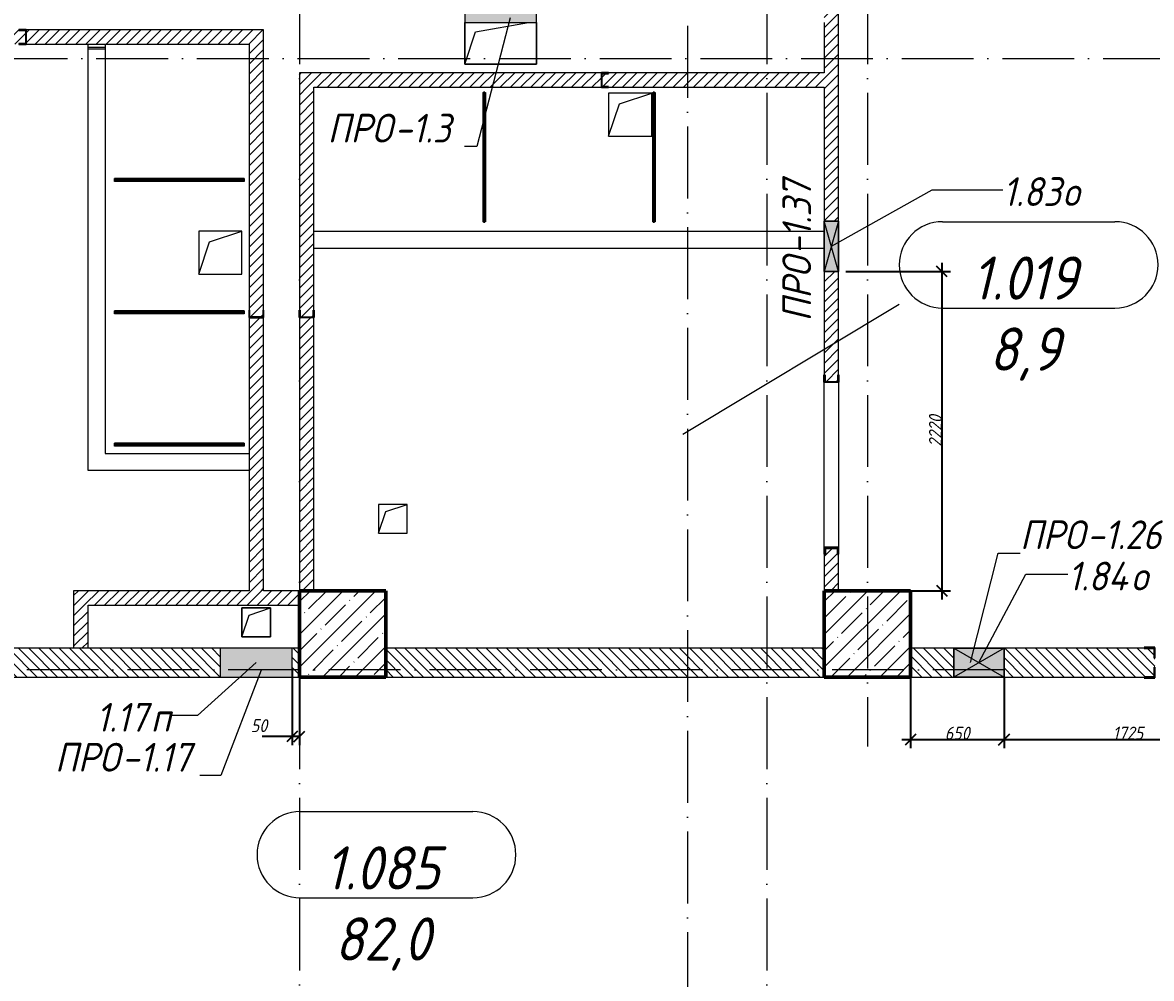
# Model space of a CAD drawing. Header units: millimetres. Extents: x -12989 to 629078, y -109036 to 555275.
# Drawn here: x 553338 to 561188, y 341527 to 348173 of the extents above; entities that cross this region are included whole.
import ezdxf

# ---------------------------------------------------------------- set-up
doc = ezdxf.new("R2010")
doc.units = ezdxf.units.MM
doc.linetypes.add('50_200_ШТРИХ_1Т_ш5_п1_п1_', pattern=[700, 500, -100, 0, -100])
for name, color, linetype, lineweight in [('A-____-____-DIMS', 7, 'Continuous', 9), ('A-DETL-GENF-OTLN', 7, 'Continuous', 9), ('A-FLOR-____-OTLN', 7, 'Continuous', 9), ('A-GENM-____-IDEN', 7, 'Continuous', 9), ('A-GENM-____-MCUT', 7, 'Continuous', 25), ('A-GENM-____-OTLN', 7, 'Continuous', 9), ('A-GENM-____-OTLN-1', 7, 'Continuous', 25), ('A-GLAZ-____-IDEN', 7, 'Continuous', 9), ('A-GLAZ-____-OTLN', 7, 'Continuous', 9), ('A-WALL-____-MCUT', 7, 'Continuous', 13), ('A-WALL-____-OTLN', 7, 'Continuous', 9), ('A-WALL-____-PATT-1', 7, 'Continuous', 9), ('A-WALL-FNSH-MCUT-1', 7, 'Continuous', 9), ('I-WALL-____-OTLN', 7, 'Continuous', 9), ('S-COLS-____-MCUT', 7, 'Continuous', 50), ('S-COLS-____-OTLN', 7, 'Continuous', 9), ('S-GRID-____-OTLN-1', 7, '50_200_ШТРИХ_1Т_ш5_п1_п1_', 9)]:
    doc.layers.add(name, color=color, linetype=linetype, lineweight=lineweight)
doc.layers.add('A-AREA-IDEN-1', color=7, linetype='Continuous', lineweight=9, true_color=0xaaaaaa)
doc.styles.add('ISOCPEUR_I', font='isocpeui.ttf', dxfattribs={"width": 0.9, "height": 2.5})
doc.styles.add('ISOCPEUR_I_11', font='isocpeui.ttf', dxfattribs={"width": 0.9, "height": 200})
doc.styles.add('ISOCPEUR_I_7', font='isocpeui.ttf', dxfattribs={"width": 0.9, "height": 90})
doc.dimstyles.new('ISO-1_8_0_9К_СРЕДНИЙ_Кладочные_1', dxfattribs={"dimscale": 304.8, "dimtxt": 89.638306, "dimasz": 0.246063, "dimexe": 0.19685, "dimexo": 0, "dimgap": 0, "dimtad": 1, "dimdec": 3, "dimrnd": 0.001, "dimdsep": 46, "dimtxsty": 'ISOCPEUR_I_7', "dimblk1": 'OBLIQUE', "dimblk2": 'OBLIQUE', "dimsah": 1, "dimcen": 0.09, "dimdle": 0.19685, "dimazin": 0, "dimtfac": 1, "dimtdec": 4, "dimtix": 1, "dimtmove": 0, "dimatfit": 3, "dimfxl": 1, "dimtvp": 1, "dimtolj": 1, "dimtzin": 0, "dimarcsym": 2})
doc.dimstyles.new('ISO-1_8_0_9К_СРЕДНИЙ_Кладочные_2', dxfattribs={"dimscale": 304.8, "dimtxt": 89.638306, "dimasz": 0.246063, "dimexe": 0.19685, "dimexo": 0, "dimgap": 0, "dimtad": 1, "dimdec": 3, "dimrnd": 0.001, "dimdsep": 46, "dimtxsty": 'ISOCPEUR_I_7', "dimblk1": 'OBLIQUE', "dimblk2": 'OBLIQUE', "dimsah": 1, "dimcen": 0.09, "dimdle": 0.19685, "dimazin": 0, "dimtfac": 1, "dimtdec": 4, "dimtix": 1, "dimtmove": 1, "dimatfit": 3, "dimfxl": 1, "dimtvp": 1, "dimtolj": 1, "dimtzin": 0, "dimarcsym": 2})
pattern_1 = [(45, (513013.31, 265891.49), (-35.35534, 35.35534), [])]
pattern_2 = [(135, (513013.31, 265891.49), (-35.35534, -35.35534), [])]

# ---------------------------------------------------------------- blocks, each defined once
blk = doc.blocks.new('BSC_Колонна _Прямоугольная - 600х600-V86-АР1_План отверстий 1 этажа в осях 1-64_Ю-ЯЯ')
at = {"layer": 'S-COLS-____-OTLN'}
h = blk.add_hatch(dxfattribs=at)
h.set_pattern_fill('FP_96', color=256, style=0, pattern_type=2)
h.set_pattern_definition([(45, (-46200, -78031.04), (-114.04925, 114.04925), []), (45, (-46085.95, -78031.04), (-114.04925, 114.04925), [201.613, -40.323, 3.353, -36.97])])
h.paths.add_polyline_path([(-300, -300), (300, -300), (300, 300), (-300, 300)], flags=0)
at = {"layer": 'S-COLS-____-MCUT'}
for p, q in [((300, 300), (-300, 300)), ((-300, 300), (-300, -300)), ((300, -300), (300, 300)), ((-300, -300), (300, -300))]:
    blk.add_line(p, q, dxfattribs=at)
blk = doc.blocks.new('BSC_Колонна _Прямоугольная - 600х600-V88-АР1_План отверстий 1 этажа в осях 1-64_Ю-ЯЯ')
at = {"layer": 'S-COLS-____-OTLN'}
h = blk.add_hatch(dxfattribs=at)
h.set_pattern_fill('FP_98', color=256, style=0, pattern_type=2)
h.set_pattern_definition([(45, (-42550, -78031.04), (-114.04925, 114.04925), []), (45, (-42435.95, -78031.04), (-114.04925, 114.04925), [201.613, -40.323, 3.353, -36.97])])
h.paths.add_polyline_path([(-300, -300), (300, -300), (300, 300), (-300, 300), (-300, 181.1)], flags=0)
at = {"layer": 'S-COLS-____-MCUT'}
for p, q in [((300, 300), (-300, 300)), ((-300, 300), (-300, -300)), ((300, -300), (300, 300)), ((-300, -300), (300, -300))]:
    blk.add_line(p, q, dxfattribs=at)
blk = doc.blocks.new('154_Фахверк_СКБ_Швеллер - Тип_100_4830-28143655-АР1_План отверстий 1 этажа в осях 1-64_Ю-ЯЯ')
at = {"layer": 'A-GENM-____-MCUT'}
for p, q in [((175, 50), (125, 50)), ((125, 50), (125, -50)), ((128, 47), (175, 47)), ((128, -47), (128, 47)), ((175, 47), (175, 50)), ((125, -50), (175, -50)), ((175, -47), (128, -47)), ((175, -50), (175, -47))]:
    blk.add_line(p, q, dxfattribs=at)
blk = doc.blocks.new('154_Фахверк_СКБ_Швеллер - Тип_100_4420-28145345-АР1_План отверстий 1 этажа в осях 1-64_Ю-ЯЯ')
at = {"layer": 'A-GENM-____-MCUT'}
for p, q in [((125, 50), (175, 50)), ((125, -50), (125, 50)), ((128, 47), (128, -47)), ((175, 47), (128, 47)), ((175, 50), (175, 47)), ((175, -50), (125, -50)), ((128, -47), (175, -47)), ((175, -47), (175, -50))]:
    blk.add_line(p, q, dxfattribs=at)
blk = doc.blocks.new('154_Стойка_СКБ_Швеллер - СМ-2230_100-28218823-АР1_План отверстий 1 этажа в осях 1-64_Ю-ЯЯ')
at = {"layer": 'A-GENM-____-MCUT'}
for p, q in [((171, 50), (125, 50)), ((125, 50), (125, -50)), ((129.5, 42.4), (171, 42.4)), ((129.5, -42.4), (129.5, 42.4)), ((171, 42.4), (171, 50)), ((125, -50), (171, -50)), ((171, -42.4), (129.5, -42.4)), ((171, -50), (171, -42.4))]:
    blk.add_line(p, q, dxfattribs=at)
blk = doc.blocks.new('154_Стойка_СКБ_Уголок - СМ-2230_200-28216496-АР1_План отверстий 1 этажа в осях 1-64_Ю-ЯЯ')
at = {"layer": 'A-GENM-____-MCUT'}
for p, q in [((125, 156), (125, 81)), ((200, 156), (125, 156)), ((125, 81), (131, 81)), ((131, 81), (131, 150)), ((131, 150), (200, 150)), ((200, 150), (200, 156)), ((131, 19), (125, 19)), ((125, 19), (125, -56)), ((131, -50), (131, 19)), ((125, -56), (200, -56)), ((200, -50), (131, -50)), ((200, -56), (200, -50))]:
    blk.add_line(p, q, dxfattribs=at)
blk = doc.blocks.new('131_Панель боковая - 900х1500-29281255-АР1_План отверстий 1 этажа в осях 1-64_Ю-ЯЯ')
at = {"layer": 'A-GENM-____-MCUT'}
for p, q in [((450, 5), (-450, 5)), ((-450, 5), (-450, -5)), ((450, -5), (450, 5)), ((-450, -5), (450, -5))]:
    blk.add_line(p, q, dxfattribs=at)
at = {"layer": 'A-GENM-____-OTLN'}
for p, q in [((-450, 10), (450, 10)), ((-450, 5), (-450, 10)), ((450, 10), (450, 5)), ((-450, -10), (-450, -5)), ((-450, -10), (450, -10)), ((450, -5), (450, -10))]:
    blk.add_line(p, q, dxfattribs=at)
blk = doc.blocks.new('AR_Отверстие Ниша - Лючок-32403245-АР1_План отверстий 1 этажа в осях 1-64_Ю-ЯЯ')
at = {"layer": 'A-GLAZ-____-OTLN'}
blk.add_hatch(color=256, dxfattribs=at).paths.add_polyline_path([(250, -100), (250, 100), (-250, 100), (-250, -100)], flags=0)
for p, q in [((250, 100), (-250, 100)), ((-250, 100), (-250, -100)), ((250, -100), (250, 100)), ((-250, -100), (250, -100))]:
    blk.add_line(p, q, dxfattribs=at)
blk = doc.blocks.new('AR_Отверстие Ниша - Лючок-32401620-АР1_План отверстий 1 этажа в осях 1-64_Ю-ЯЯ')
at = {"layer": 'A-GLAZ-____-OTLN'}
blk.add_hatch(color=256, dxfattribs=at).paths.add_polyline_path([(250, -50), (250, 50), (-250, 50), (-250, -50), (27.8, -50)], flags=0)
for p, q in [((250, 50), (-250, 50)), ((-250, 50), (-250, -50)), ((250, -50), (250, 50)), ((-250, -50), (250, -50))]:
    blk.add_line(p, q, dxfattribs=at)
blk = doc.blocks.new('AR_Отверстие прямоугольное _в плите_ - AR_Отверстие прямоугольное _в плите_-30458127-АР1_План отверстий 1 этажа в осях 1-64_Ю-ЯЯ')
at = {"layer": 'A-GENM-____-OTLN'}
for p, q in [((100, 100), (-100, 100)), ((-100, 100), (-100, -100)), ((-50, 50), (100, 100)), ((100, -100), (100, 100)), ((-100, -100), (-50, 50)), ((-100, -100), (100, -100))]:
    blk.add_line(p, q, dxfattribs=at)
blk = doc.blocks.new('AR_Отверстие прямоугольное _в плите_ - AR_Отверстие прямоугольное _в плите_-30459597-АР1_План отверстий 1 этажа в осях 1-64_Ю-ЯЯ')
at = {"layer": 'A-GENM-____-OTLN'}
for p, q in [((100, 100), (-100, 100)), ((-100, 100), (-100, -100)), ((-50, 50), (100, 100)), ((100, -100), (100, 100)), ((-100, -100), (-50, 50)), ((-100, -100), (100, -100))]:
    blk.add_line(p, q, dxfattribs=at)
blk = doc.blocks.new('AR_Отверстие прямоугольное _в плите_ - AR_Отверстие прямоугольное _в плите_-30459689-АР1_План отверстий 1 этажа в осях 1-64_Ю-ЯЯ')
at = {"layer": 'A-GENM-____-OTLN'}
for p, q in [((150, 150), (-150, 150)), ((-150, 150), (-150, -150)), ((-75, 75), (150, 150)), ((150, -150), (150, 150)), ((-150, -150), (-75, 75)), ((-150, -150), (150, -150))]:
    blk.add_line(p, q, dxfattribs=at)
blk = doc.blocks.new('AR_Отверстие прямоугольное _в плите_ - AR_Отверстие прямоугольное _в плите_-30459267-АР1_План отверстий 1 этажа в осях 1-64_Ю-ЯЯ')
at = {"layer": 'A-GENM-____-OTLN'}
for p, q in [((-250, 140), (-250, -150)), ((-175, 75), (193.3, 140)), ((250, -150), (250, 140)), ((-250, -150), (-175, 75)), ((-250, -150), (250, -150))]:
    blk.add_line(p, q, dxfattribs=at)
blk = doc.blocks.new('AR_Отверстие прямоугольное _в стене_ - AR_Отверстие прямоугольное _в стене__ОВ-36705131-АР1_План отверстий 1 этажа в осях 1-64_Ю-ЯЯ')
at = {"layer": 'A-GLAZ-____-OTLN'}
blk.add_hatch(color=256, dxfattribs=at).paths.add_polyline_path([(-175, -50), (175, -50), (175, 50), (-175, 50)], flags=0)
at = {"layer": 'A-DETL-GENF-OTLN'}
for p, q in [((-175, -50), (-175, 50)), ((-175, 50), (175, 50)), ((175, 50), (-175, -50)), ((-175, 50), (175, -50)), ((175, 50), (-175, 50)), ((-175, 50), (-175, -50)), ((175, 50), (175, -50)), ((175, -50), (175, 50)), ((175, -50), (-175, -50)), ((-175, -50), (175, -50))]:
    blk.add_line(p, q, dxfattribs=at)
blk = doc.blocks.new('AR_Отверстие прямоугольное _в стене_ - AR_Отверстие прямоугольное _в стене__ОВ-36707456-АР1_План отверстий 1 этажа в осях 1-64_Ю-ЯЯ')
at = {"layer": 'A-GLAZ-____-OTLN'}
blk.add_hatch(color=256, dxfattribs=at).paths.add_polyline_path([(175, -100), (175, 100), (-175, 100), (-175, -100)], flags=0)
at = {"layer": 'A-DETL-GENF-OTLN'}
for p, q in [((-175, -100), (-175, 100)), ((-175, 100), (175, 100)), ((175, 100), (-175, -100)), ((-175, 100), (175, -100)), ((175, 100), (-175, 100)), ((-175, 100), (-175, -100)), ((175, 100), (175, -100)), ((175, -100), (175, 100)), ((175, -100), (-175, -100)), ((-175, -100), (175, -100))]:
    blk.add_line(p, q, dxfattribs=at)
blk = doc.blocks.new('АР_Перемычка - АР_Перемычка-36707493-АР1_План отверстий 1 этажа в осях 1-64_Ю-ЯЯ')
at = {"layer": 'A-GENM-____-OTLN'}
blk.add_line((-250, -100), (-243, -100), dxfattribs=at)
blk = doc.blocks.new('_Oblique')
at = {"color": 0, "linetype": 'ByBlock', "lineweight": -2}
blk.add_line((-0.5, -0.5), (0.5, 0.5), dxfattribs=at)
blk = doc.blocks.new('*D5568')
at = {"layer": 'A-____-____-DIMS', "color": 0, "lineweight": -2, "transparency": 16777216}
for p, q in [((555213.3, 343671.2), (555213.3, 343149.5)), ((555263.3, 343622.5), (555263.3, 343149.5)), ((555213.3, 343209.5), (555005.3, 343209.5)), ((555263.3, 343209.5), (555153.3, 343209.5))]:
    blk.add_line(p, q, dxfattribs=at)
at = {"layer": 'Defpoints', "color": 0, "transparency": 16777216}
for p in [(555213.3, 343671.2), (555263.3, 343622.5), (555263.3, 343209.5)]:
    blk.add_point(p, dxfattribs=at)
at = {"layer": 'A-____-____-DIMS', "color": 0, "lineweight": -2, "transparency": 16777216, "xscale": 75, "yscale": 75, "zscale": 75, "rotation": 180}
blk.add_blockref('_Oblique', (555213.3, 343209.5), dxfattribs=at)
at = {"layer": 'A-____-____-DIMS', "color": 0, "lineweight": -2, "transparency": 16777216, "xscale": 75, "yscale": 75, "zscale": 75}
blk.add_blockref('_Oblique', (555263.3, 343209.5), dxfattribs=at)
at = {"layer": 'A-____-____-DIMS', "color": 0, "transparency": 16777216, "insert": (554925.4, 343329.5), "char_height": 90, "width": 273.052, "attachment_point": 1, "line_spacing_factor": 1.149209, "style": 'ISOCPEUR_I_7'}
blk.add_mtext('\\A1;50', dxfattribs=at)
blk = doc.blocks.new('*D5662')
at = {"layer": 'A-____-____-DIMS', "color": 0, "lineweight": -2, "transparency": 16777216}
for p, q in [((559063.3, 346442.5), (559791.4, 346442.5)), ((559731.4, 346502.5), (559731.4, 344162.5)), ((559513.3, 344222.5), (559791.4, 344222.5))]:
    blk.add_line(p, q, dxfattribs=at)
at = {"layer": 'Defpoints', "color": 0, "transparency": 16777216}
for p in [(559063.3, 346442.5), (559513.3, 344222.5), (559731.4, 344222.5)]:
    blk.add_point(p, dxfattribs=at)
at = {"layer": 'A-____-____-DIMS', "color": 0, "lineweight": -2, "transparency": 16777216, "xscale": 75, "yscale": 75, "zscale": 75}
for p, rotation in [((559731.4, 346442.5), 90), ((559731.4, 344222.5), 270)]:
    blk.add_blockref('_Oblique', p, dxfattribs=dict(at, rotation=rotation))
at = {"layer": 'A-____-____-DIMS', "color": 0, "transparency": 16777216, "insert": (559686.4, 345332.5), "char_height": 90, "width": 546.104, "attachment_point": 5, "rotation": 90, "style": 'ISOCPEUR_I_7'}
blk.add_mtext('\\A1;2220', dxfattribs=at)
blk = doc.blocks.new('*D5663')
at = {"layer": 'A-____-____-DIMS', "color": 0, "lineweight": -2, "transparency": 16777216}
for p, q in [((559513.3, 343622.5), (559513.3, 343127)), ((560163.3, 343616.5), (560163.3, 343127)), ((559453.3, 343187), (560223.3, 343187))]:
    blk.add_line(p, q, dxfattribs=at)
at = {"layer": 'Defpoints', "color": 0, "transparency": 16777216}
for p in [(559513.3, 343622.5), (560163.3, 343616.5), (560163.3, 343187)]:
    blk.add_point(p, dxfattribs=at)
at = {"layer": 'A-____-____-DIMS', "color": 0, "lineweight": -2, "transparency": 16777216, "xscale": 75, "yscale": 75, "zscale": 75, "rotation": 180}
blk.add_blockref('_Oblique', (559513.3, 343187), dxfattribs=at)
at = {"layer": 'A-____-____-DIMS', "color": 0, "lineweight": -2, "transparency": 16777216, "xscale": 75, "yscale": 75, "zscale": 75}
blk.add_blockref('_Oblique', (560163.3, 343187), dxfattribs=at)
at = {"layer": 'A-____-____-DIMS', "color": 0, "transparency": 16777216, "insert": (559838.3, 343232), "char_height": 90, "width": 409.578, "attachment_point": 5, "style": 'ISOCPEUR_I_7'}
blk.add_mtext('\\A1;650', dxfattribs=at)
blk = doc.blocks.new('*D5664')
at = {"layer": 'A-____-____-DIMS', "color": 0, "lineweight": -2, "transparency": 16777216}
for p, q in [((560163.3, 343616.5), (560163.3, 343127)), ((561888.3, 343616.5), (561888.3, 343127)), ((560103.3, 343187), (561948.3, 343187))]:
    blk.add_line(p, q, dxfattribs=at)
at = {"layer": 'Defpoints', "color": 0, "transparency": 16777216}
for p in [(560163.3, 343616.5), (561888.3, 343616.5), (561888.3, 343187)]:
    blk.add_point(p, dxfattribs=at)
at = {"layer": 'A-____-____-DIMS', "color": 0, "lineweight": -2, "transparency": 16777216, "xscale": 75, "yscale": 75, "zscale": 75, "rotation": 180}
blk.add_blockref('_Oblique', (560163.3, 343187), dxfattribs=at)
at = {"layer": 'A-____-____-DIMS', "color": 0, "lineweight": -2, "transparency": 16777216, "xscale": 75, "yscale": 75, "zscale": 75}
blk.add_blockref('_Oblique', (561888.3, 343187), dxfattribs=at)
at = {"layer": 'A-____-____-DIMS', "color": 0, "transparency": 16777216, "insert": (561025.8, 343232.6), "char_height": 90, "width": 504.733, "attachment_point": 5, "style": 'ISOCPEUR_I_7'}
blk.add_mtext('\\A1;1725', dxfattribs=at)
blk = doc.blocks.new('AAR_СКБ_Марка_помещения_1_5 ммп - Номер _ Площадь-27962135-АИ_План этажа_Стены_1')
at = {"layer": 'A-AREA-IDEN-1'}
for p, q in [((-2.987, 3), (3.013, 3)), ((-2.987, 0), (3.013, 0))]:
    blk.add_line(p, q, dxfattribs=at)
for centre, start, end in [((-2.987, 1.5), 90, 270), ((3.013, 1.5), 270, 90)]:
    blk.add_arc(centre, 1.5, start, end, dxfattribs=at)

msp = doc.modelspace()

# ---------------------------------------------------------------- hatches: boundary and pattern name
at = {"layer": 'A-WALL-____-PATT-1'}
h = msp.add_hatch(dxfattribs=at)
h.set_pattern_fill('FP_5', color=256, style=0, pattern_type=2)
h.set_pattern_definition(pattern_1)
h.paths.add_polyline_path([(559013.3109, 344222.5335), (559013.3109, 344476.5335), (559005.7109, 344476.5335), (559005.7109, 344518.0335), (558920.9109, 344518.0335), (558920.9109, 344476.5335), (558913.3109, 344476.5335), (558913.3109, 344222.5335), (558952.9195, 344222.5335)], flags=0)
h.paths.add_polyline_path([(559010.3109, 345675.5335), (559010.8719, 345722.5335), (559013.3109, 345722.5335), (559013.3109, 346442.5335), (558913.3109, 346442.5335), (558913.3109, 345722.5335), (558916.3109, 345722.5335), (558916.3109, 345675.5335), (558952.9195, 345675.5335)], flags=0)
h.paths.add_polyline_path([(558958.6768, 346792.5335), (559013.3109, 346792.5335), (559013.3109, 349476.5335), (559005.7109, 349476.5335), (559005.7109, 349518.0335), (558920.9109, 349518.0335), (558920.9109, 349476.5335), (558913.3109, 349476.5335), (558913.3109, 346792.5335), (558952.9195, 346792.5335)], flags=0)
h.paths.add_polyline_path([(558952.9195, 350677.0335), (559005.7109, 350677.0335), (559005.7109, 350718.5335), (559013.3109, 350718.5335), (559013.3109, 350972.5335), (558913.3109, 350972.5335), (558913.3109, 350718.5335), (558920.9109, 350718.5335), (558920.9109, 350677.0335)], flags=0)
h = msp.add_hatch(dxfattribs=at)
h.set_pattern_fill('FP_5', color=256, style=0, pattern_type=2)
h.set_pattern_definition(pattern_1)
h.paths.add_polyline_path([(551763.3109, 348022.5335), (553313.3109, 348022.5335), (553313.3109, 348025.5335), (553360.3109, 348025.5335), (553360.3109, 348119.5335), (553313.3109, 348119.5335), (553313.3109, 348122.5335), (551763.3109, 348122.5335)], flags=0)
h.paths.add_polyline_path([(554913.3109, 348022.5335), (554913.3109, 348122.5335), (553363.3109, 348122.5335), (553363.3109, 348022.5335), (553650.4175, 348022.5335)], flags=0)
h = msp.add_hatch(dxfattribs=at)
h.set_pattern_fill('FP_5', color=256, style=0, pattern_type=2)
h.set_pattern_definition(pattern_1)
h.paths.add_polyline_path([(554913.3109, 344222.5335), (555013.3109, 344222.5335), (555013.3109, 346122.5335), (554913.3109, 346122.5335), (554913.3109, 345718.141)], flags=0)
h.paths.add_polyline_path([(555010.3109, 346125.5335), (555010.3109, 346172.5335), (555013.3109, 346172.5335), (555013.3109, 348122.5335), (554913.3109, 348122.5335), (554913.3109, 346172.5335), (554916.3109, 346172.5335), (554916.3109, 346125.5335), (554963.2319, 346125.5335)], flags=0)
h = msp.add_hatch(dxfattribs=at)
h.set_pattern_fill('FP_5', color=256, style=0, pattern_type=2)
h.set_pattern_definition(pattern_1)
h.paths.add_polyline_path([(558913.3109, 347722.5335), (558913.3109, 347822.5335), (557413.3109, 347822.5335), (557413.3109, 347819.5335), (557366.3109, 347819.5335), (557366.3109, 347725.5335), (557413.3109, 347725.5335), (557413.3109, 347722.5335), (558069.1692, 347722.5335)], flags=0)
h.paths.add_polyline_path([(557185.4189, 347722.5335), (557363.3109, 347722.5335), (557363.3109, 347822.5335), (555263.3109, 347822.5335), (555263.3109, 347722.5335), (555417.9182, 347722.5335)], flags=0)
h = msp.add_hatch(dxfattribs=at)
h.set_pattern_fill('FP_5', color=256, style=0, pattern_type=2)
h.set_pattern_definition(pattern_1)
h.paths.add_polyline_path([(555263.3109, 344222.5335), (555363.3109, 344222.5335), (555363.3109, 346122.5335), (555263.3109, 346122.5335), (555263.3109, 345718.141)], flags=0)
h.paths.add_polyline_path([(555360.3109, 346125.5335), (555360.3109, 346172.5335), (555363.3109, 346172.5335), (555363.3109, 347722.5335), (555263.3109, 347722.5335), (555263.3109, 346172.5335), (555266.3109, 346172.5335), (555266.3109, 346125.5335)], flags=0)
h = msp.add_hatch(dxfattribs=at)
h.set_pattern_fill('FP_5', color=256, style=0, pattern_type=2)
h.set_pattern_definition(pattern_1)
h.paths.add_polyline_path([(553693.3109, 344122.5335), (555263.3109, 344122.5335), (555263.3109, 344222.5335), (553693.3109, 344222.5335)], flags=0)
h = msp.add_hatch(dxfattribs=at)
h.set_pattern_fill('FP_5', color=256, style=0, pattern_type=2)
h.set_pattern_definition(pattern_1)
h.paths.add_polyline_path([(553793.3109, 343822.5335), (553793.3109, 344122.5335), (553693.3109, 344122.5335), (553693.3109, 343822.5335)], flags=0)
h = msp.add_hatch(dxfattribs=at)
h.set_pattern_fill('FP_6', color=256, style=0, pattern_type=2)
h.set_pattern_definition(pattern_2)
h.paths.add_polyline_path([(555263.3109, 343622.5335), (555263.3109, 343822.5335), (555213.3109, 343822.5335), (555213.3109, 343622.5335)], flags=0)
h.paths.add_polyline_path([(554713.3109, 343622.5335), (554713.3109, 343822.5335), (552263.3109, 343822.5335), (552263.3109, 343622.5335), (553650.4175, 343622.5335)], flags=0)
h = msp.add_hatch(dxfattribs=at)
h.set_pattern_fill('FP_6', color=256, style=0, pattern_type=2)
h.set_pattern_definition(pattern_2)
h.paths.add_polyline_path([(558913.3109, 343622.5335), (558913.3109, 343822.5335), (555863.3109, 343822.5335), (555863.3109, 343622.5335)], flags=0)
h = msp.add_hatch(dxfattribs=at)
h.set_pattern_fill('FP_6', color=256, style=0, pattern_type=2)
h.set_pattern_definition(pattern_2)
h.paths.add_polyline_path([(562369.3109, 343622.5335), (562963.3109, 343622.5335), (562963.3109, 343822.5335), (562369.3109, 343822.5335), (562369.3109, 343753.5335), (562363.3109, 343753.5335), (562363.3109, 343691.5335), (562369.3109, 343691.5335), (562369.3109, 343624.5335)], flags=0)
h.paths.add_polyline_path([(559513.3109, 343622.5335), (559813.3109, 343622.5335), (559813.3109, 343822.5335), (559513.3109, 343822.5335)], flags=0)
h.paths.add_polyline_path([(561138.3109, 343622.5335), (561207.3109, 343622.5335), (561207.3109, 343691.5335), (561213.3109, 343691.5335), (561213.3109, 343753.5335), (561207.3109, 343753.5335), (561207.3109, 343822.5335), (560163.3109, 343822.5335), (560163.3109, 343622.5335)], flags=0)

# ---------------------------------------------------------------- linework, layer by layer
at = {"layer": 'A-AREA-IDEN-1'}
msp.add_line((557929.885, 345309.9644), (559434.9775, 346215.5939), dxfattribs=at)
at = {"layer": 'A-FLOR-____-OTLN'}
for p, q in [((556413.3109, 347882.5335), (556413.3109, 348172.5335)), ((556913.3109, 348172.5335), (556913.3109, 347882.5335)), ((556913.3109, 347882.5335), (556413.3109, 347882.5335)), ((554863.3109, 344102.5335), (555063.3109, 344102.5335)), ((554863.3109, 343902.5335), (554863.3109, 344102.5335)), ((555063.3109, 344102.5335), (555063.3109, 343902.5335)), ((555063.3109, 343902.5335), (554863.3109, 343902.5335))]:
    msp.add_line(p, q, dxfattribs=at)
at = {"layer": 'A-GENM-____-IDEN'}
for p, q in [((556729.353, 348206.0169), (556498.4071, 347311.368)), ((556498.4071, 347311.368), (556412.598, 347311.368)), ((559931.0146, 343722.5335), (560122.1876, 344484.3511)), ((560122.1876, 344484.3511), (560274.7138, 344484.3511)), ((554996.3465, 343669.9956), (554717.7414, 342937.5005)), ((554717.7414, 342937.5005), (554570.5697, 342937.5005))]:
    msp.add_line(p, q, dxfattribs=at)
at = {"layer": 'A-GLAZ-____-IDEN'}
for p, q in [((558963.3109, 346617.5335), (559663.5671, 347009.868)), ((559663.5671, 347009.868), (560155.4734, 347009.868)), ((559988.3109, 343722.5335), (560315.3856, 344336.6294)), ((560315.3856, 344336.6294), (560607.7116, 344336.6294)), ((554963.3109, 343722.5335), (554553.9344, 343355.064)), ((554553.9344, 343355.064), (554373.585, 343355.064))]:
    msp.add_line(p, q, dxfattribs=at)
at = {"layer": 'A-WALL-____-MCUT'}
for p, q in [((554713.3109, 343822.5335), (552263.3109, 343822.5335)), ((555263.3109, 343822.5335), (555213.3109, 343822.5335)), ((558913.3109, 343822.5335), (555863.3109, 343822.5335)), ((559813.3109, 343822.5335), (559513.3109, 343822.5335)), ((561138.3109, 343822.5335), (560163.3109, 343822.5335)), ((552263.3109, 343622.5335), (554713.3109, 343622.5335)), ((555213.3109, 343622.5335), (555263.3109, 343622.5335)), ((555863.3109, 343622.5335), (558913.3109, 343622.5335)), ((559513.3109, 343622.5335), (559813.3109, 343622.5335)), ((560163.3109, 343622.5335), (561138.3109, 343622.5335))]:
    msp.add_line(p, q, dxfattribs=at)
at = {"layer": 'A-WALL-____-OTLN'}
for p, q in [((553793.3109, 345057.5335), (553793.3109, 348022.5335)), ((553793.3109, 348002.5335), (553913.3109, 348002.5335)), ((553913.3109, 348022.5335), (553913.3109, 345177.5335)), ((553913.3109, 347987.5335), (553793.3109, 347987.5335)), ((555363.3109, 346722.5335), (558913.3109, 346722.5335)), ((558913.3109, 346602.5335), (555363.3109, 346602.5335)), ((553913.3109, 345177.5335), (554913.3109, 345177.5335)), ((554913.3109, 345057.5335), (553793.3109, 345057.5335))]:
    msp.add_line(p, q, dxfattribs=at)
at = {"layer": 'A-WALL-FNSH-MCUT-1'}
for p, q in [((559013.3109, 346792.5335), (559013.3109, 349476.5335)), ((558913.3109, 348172.5335), (558913.3109, 347822.5335)), ((555013.3109, 348122.5335), (553363.3109, 348122.5335)), ((555013.3109, 346172.5335), (555013.3109, 348122.5335)), ((553363.3109, 348022.5335), (554913.3109, 348022.5335)), ((554913.3109, 348022.5335), (554913.3109, 346172.5335)), ((557363.3109, 347822.5335), (555263.3109, 347822.5335)), ((555263.3109, 347822.5335), (555263.3109, 346172.5335)), ((558913.3109, 347822.5335), (557413.3109, 347822.5335)), ((555363.3109, 347722.5335), (557363.3109, 347722.5335)), ((555363.3109, 346172.5335), (555363.3109, 347722.5335)), ((557413.3109, 347722.5335), (558913.3109, 347722.5335)), ((558913.3109, 347722.5335), (558913.3109, 346792.5335)), ((558913.3109, 346442.5335), (558913.3109, 345722.5335)), ((559013.3109, 345722.5335), (559013.3109, 346442.5335)), ((554913.3109, 346122.5335), (554913.3109, 344222.5335)), ((555013.3109, 344222.5335), (555013.3109, 346122.5335)), ((555263.3109, 346122.5335), (555263.3109, 344222.5335)), ((555363.3109, 344222.5335), (555363.3109, 346122.5335)), ((558913.3109, 344476.5335), (558913.3109, 344222.5335)), ((559013.3109, 344222.5335), (559013.3109, 344476.5335)), ((554913.3109, 344222.5335), (553693.3109, 344222.5335)), ((553693.3109, 344222.5335), (553693.3109, 343822.5335)), ((555263.3109, 344222.5335), (555013.3109, 344222.5335)), ((553793.3109, 344122.5335), (555263.3109, 344122.5335)), ((553793.3109, 343822.5335), (553793.3109, 344122.5335))]:
    msp.add_line(p, q, dxfattribs=at)
at = {"layer": 'I-WALL-____-OTLN'}
for p, q in [((558913.3109, 344522.5335), (558913.3109, 345672.5335)), ((559013.3109, 345672.5335), (559013.3109, 344522.5335))]:
    msp.add_line(p, q, dxfattribs=at)
at = {"layer": 'S-GRID-____-OTLN-1'}
for p, q in [((555263.3109, 356784.3429), (555263.3109, 332566.9753)), ((558513.3109, 356784.3429), (558513.3109, 318783.0794)), ((559213.3109, 356784.3429), (559213.3109, 343138.8218)), ((557963.3109, 356550.5875), (557963.3109, 318937.3508)), ((508344.5407, 347922.5335), (617087.7175, 347922.5335)), ((560167.9087, 343672.5335), (508344.5407, 343672.5335))]:
    msp.add_line(p, q, dxfattribs=at)

# ---------------------------------------------------------------- block references
at = {"layer": 'A-AREA-IDEN-1', "xscale": 199.9999999999999, "yscale": 199.9999999999999, "zscale": 199.9999999999999}
for p in [(560332.395, 346188.0651), (555866.2488, 342086.9562)]:
    msp.add_blockref('AAR_СКБ_Марка_помещения_1_5 ммп - Номер _ Площадь-27962135-АИ_План этажа_Стены_1', p, dxfattribs=at)
at = {"layer": 'A-GENM-____-OTLN'}
for name, p in [('AR_Отверстие прямоугольное _в плите_ - AR_Отверстие прямоугольное _в плите_-30459267-АР1_План отверстий 1 этажа в осях 1-64_Ю-ЯЯ', (556663.3109, 348032.5335)), ('AR_Отверстие прямоугольное _в плите_ - AR_Отверстие прямоугольное _в плите_-30459689-АР1_План отверстий 1 этажа в осях 1-64_Ю-ЯЯ', (557563.3109, 347532.5335)), ('AR_Отверстие прямоугольное _в плите_ - AR_Отверстие прямоугольное _в плите_-30459689-АР1_План отверстий 1 этажа в осях 1-64_Ю-ЯЯ', (554713.3109, 346572.5335)), ('AR_Отверстие прямоугольное _в плите_ - AR_Отверстие прямоугольное _в плите_-30459597-АР1_План отверстий 1 этажа в осях 1-64_Ю-ЯЯ', (555913.3109, 344722.5335)), ('AR_Отверстие прямоугольное _в плите_ - AR_Отверстие прямоугольное _в плите_-30458127-АР1_План отверстий 1 этажа в осях 1-64_Ю-ЯЯ', (554963.3109, 344002.5335)), ('АР_Перемычка - АР_Перемычка-36707493-АР1_План отверстий 1 этажа в осях 1-64_Ю-ЯЯ', (559813.3109, 343722.5335))]:
    msp.add_blockref(name, p, dxfattribs=at)
for p, rotation in [((556548.3109, 347237.5335), 270.0000000000003), ((557728.3109, 347237.5335), 270.0000000000003), ((554428.3109, 347077.5335), 180), ((554428.3109, 346157.5335), 180), ((554428.3109, 345237.5335), 180)]:
    msp.add_blockref('131_Панель боковая - 900х1500-29281255-АР1_План отверстий 1 этажа в осях 1-64_Ю-ЯЯ', p, dxfattribs=dict(at, rotation=rotation))
at = {"layer": 'A-GENM-____-OTLN-1'}
for name, p, rotation in [('154_Фахверк_СКБ_Швеллер - Тип_100_4830-28143655-АР1_План отверстий 1 этажа в осях 1-64_Ю-ЯЯ', (553488.3109, 348072.5335), 180), ('154_Фахверк_СКБ_Швеллер - Тип_100_4830-28143655-АР1_План отверстий 1 этажа в осях 1-64_Ю-ЯЯ', (554963.3109, 345997.5335), 89.99999999999993), ('154_Фахверк_СКБ_Швеллер - Тип_100_4420-28145345-АР1_План отверстий 1 этажа в осях 1-64_Ю-ЯЯ', (555313.3109, 345997.5335), 89.99999999999993), ('154_Фахверк_СКБ_Швеллер - Тип_100_4420-28145345-АР1_План отверстий 1 этажа в осях 1-64_Ю-ЯЯ', (558963.3109, 345547.5335), 89.99999999999993), ('154_Стойка_СКБ_Швеллер - СМ-2230_100-28218823-АР1_План отверстий 1 этажа в осях 1-64_Ю-ЯЯ', (558963.3109, 344647.5335), 269.9999999999999), ('154_Стойка_СКБ_Уголок - СМ-2230_200-28216496-АР1_План отверстий 1 этажа в осях 1-64_Ю-ЯЯ', (561338.3109, 343772.5335), 180)]:
    msp.add_blockref(name, p, dxfattribs=dict(at, rotation=rotation))
msp.add_blockref('154_Фахверк_СКБ_Швеллер - Тип_100_4830-28143655-АР1_План отверстий 1 этажа в осях 1-64_Ю-ЯЯ', (557238.3109, 347772.5335), dxfattribs=at)
at = {"layer": 'A-GLAZ-____-OTLN'}
for name, p, rotation in [('AR_Отверстие Ниша - Лючок-32401620-АР1_План отверстий 1 этажа в осях 1-64_Ю-ЯЯ', (556663.3109, 348222.5335), 180), ('AR_Отверстие прямоугольное _в стене_ - AR_Отверстие прямоугольное _в стене__ОВ-36705131-АР1_План отверстий 1 этажа в осях 1-64_Ю-ЯЯ', (558963.3109, 346617.5335), 269.9999999999999)]:
    msp.add_blockref(name, p, dxfattribs=dict(at, rotation=rotation))
for name, p in [('AR_Отверстие Ниша - Лючок-32403245-АР1_План отверстий 1 этажа в осях 1-64_Ю-ЯЯ', (554963.3109, 343722.5335)), ('AR_Отверстие прямоугольное _в стене_ - AR_Отверстие прямоугольное _в стене__ОВ-36707456-АР1_План отверстий 1 этажа в осях 1-64_Ю-ЯЯ', (559988.3109, 343722.5335))]:
    msp.add_blockref(name, p, dxfattribs=at)
at = {"layer": 'S-COLS-____-OTLN'}
for name, p in [('BSC_Колонна _Прямоугольная - 600х600-V88-АР1_План отверстий 1 этажа в осях 1-64_Ю-ЯЯ', (555563.3109, 343922.5335)), ('BSC_Колонна _Прямоугольная - 600х600-V86-АР1_План отверстий 1 этажа в осях 1-64_Ю-ЯЯ', (559213.3109, 343922.5335))]:
    msp.add_blockref(name, p, dxfattribs=at)

# ---------------------------------------------------------------- texts
at = {"layer": 'A-AREA-IDEN-1', "char_height": 300, "attachment_point": 8, "line_spacing_factor": 1.139951, "style": 'ISOCPEUR_I'}
for s, insert, width in [('\\pxqc,t8.46667,16.93333,25.4,33.86667,42.33333,50.8,59.26667,67.73333,76.2,84.66667,93.13333,101.6,110.06667,118.53333,127,135.46667,143.93333,152.4,160.86667,169.33333,177.8,186.26667,194.73333,203.2,211.66667,220.13333,228.6,237.06667,245.53333,254,262.46667,270.93333;{1.019}', (560306.966, 346246.395), 846), ('\\pxqc,t8.46667,16.93333,25.4,33.86667,42.33333,50.8,59.26667,67.73333,76.2,84.66667,93.13333,101.6,110.06667,118.53333,127,135.46667,143.93333,152.4,160.86667,169.33333,177.8,186.26667,194.73333,203.2,211.66667,220.13333,228.6,237.06667,245.53333,254,262.46667,270.93333;{8,9}', (560307.966, 345682.447), 542), ('\\pxqc,t8.46667,16.93333,25.4,33.86667,42.33333,50.8,59.26667,67.73333,76.2,84.66667,93.13333,101.6,110.06667,118.53333,127,135.46667,143.93333,152.4,160.86667,169.33333,177.8,186.26667,194.73333,203.2,211.66667,220.13333,228.6,237.06667,245.53333,254,262.46667,270.93333;{1.085}', (555840.8197, 342145.286), 900), ('\\pxqc,t8.46667,16.93333,25.4,33.86667,42.33333,50.8,59.26667,67.73333,76.2,84.66667,93.13333,101.6,110.06667,118.53333,127,135.46667,143.93333,152.4,160.86667,169.33333,177.8,186.26667,194.73333,203.2,211.66667,220.13333,228.6,237.06667,245.53333,254,262.46667,270.93333;{82,0}', (555841.8197, 341581.338), 754)]:
    msp.add_mtext(s, dxfattribs=dict(at, insert=insert, width=width))
at = {"layer": 'A-GENM-____-IDEN', "char_height": 200, "attachment_point": 1, "style": 'ISOCPEUR_I_11'}
for s, insert, width in [('ПРО', (555459.7413, 347538.4841), 562.784625), ('-1.3', (555924.0851, 347538.4841), 505.063125), ('ПРО', (560274.7138, 344711.4672), 562.784625), ('-1.26', (560739.0576, 344711.4672), 663.79725), ('ПРО', (553563.9443, 343164.6166), 562.784625), ('-1.17', (554028.288, 343164.6166), 620.506125)]:
    msp.add_mtext(s, dxfattribs=dict(at, insert=insert, width=width))
at = {"layer": 'A-GENM-____-IDEN', "char_height": 200, "attachment_point": 1, "rotation": 90, "style": 'ISOCPEUR_I_11'}
for s, insert, width in [('-1.37', (558622.3067, 346558.3088), 663.79725), ('ПРО', (558622.3067, 346093.965), 562.784625)]:
    msp.add_mtext(s, dxfattribs=dict(at, insert=insert, width=width))
at = {"layer": 'A-GLAZ-____-IDEN', "char_height": 200, "attachment_point": 1, "style": 'ISOCPEUR_I_11'}
for s, insert, width in [('1.83', (560155.4734, 347097.4826), 505.063125), ('\\fISOCPEUR|b0|i1|c204|p34|;\\W.9;о', (560572.1921, 347097.4826), 158.734125), ('1.84', (560607.7116, 344424.2439), 533.923875), ('\\fISOCPEUR|b0|i1|c204|p34|;\\W.9;о', (561048.2428, 344424.2439), 158.734125), ('1.17', (553849.2264, 343442.6786), 461.772), ('\\fISOCPEUR|b0|i1|c204|p34|;\\W.9;п', (554230.2264, 343442.6786), 158.734125)]:
    msp.add_mtext(s, dxfattribs=dict(at, insert=insert, width=width))

# ---------------------------------------------------------------- dimensions: what is measured, and where the dimension line sits
at = {"layer": 'A-____-____-DIMS'}
dim = msp.add_linear_dim(base=(559731.3772, 344222.5335), p1=(559063.3109, 346442.5335), p2=(559513.3109, 344222.5335), angle=90, dimstyle='ISO-1_8_0_9К_СРЕДНИЙ_Кладочные_2', override={"dimpost": '<>', "dimfxl": 2265.149002}, dxfattribs=at)
dim.commit()
dim.dimension.update_dxf_attribs({"geometry": '*D5662', "text_midpoint": (559686.3772, 345332.5335)})
dim = msp.add_linear_dim(base=(555263.3109, 343209.5147), p1=(555213.3109, 343671.1835), p2=(555263.3109, 343622.5335), dimstyle='ISO-1_8_0_9К_СРЕДНИЙ_Кладочные_1', override={"dimpost": '<>', "dimfxl": 69.762581}, dxfattribs=at)
dim.commit()
dim.dimension.update_dxf_attribs({"geometry": '*D5568', "text_midpoint": (555061.9634, 343209.5147), "dimtype": 160})
for base, p1, p2, override, picture, middle in [((560163.3109, 343187.0069), (559513.3109, 343622.5335), (560163.3109, 343616.5335), {"dimpost": '<>', "dimfxl": 650.027692}, '*D5663', (559838.3109, 343232.0069)), ((561888.3109, 343187.0069), (560163.3109, 343616.5335), (561888.3109, 343616.5335), {"dimpost": '<>', "dimfxl": 1725}, '*D5664', (561025.8109, 343232.5865))]:
    dim = msp.add_linear_dim(base=base, p1=p1, p2=p2, dimstyle='ISO-1_8_0_9К_СРЕДНИЙ_Кладочные_2', override=override, dxfattribs=at)
    dim.commit()
    dim.dimension.update_dxf_attribs({"geometry": picture, "text_midpoint": middle})

doc.saveas('drawing.dxf')
